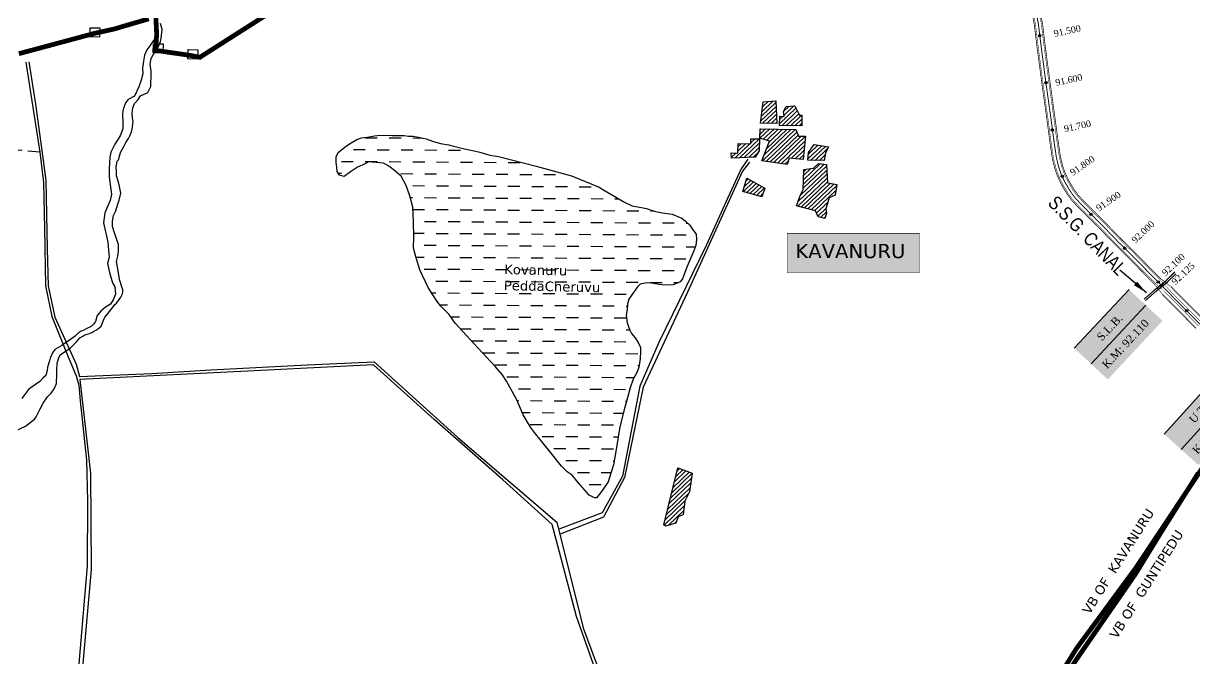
# Model space of a CAD drawing. Header units: inches. Extents: x 360616 to 379062, y 1506291 to 1520405.
# Drawn here: x 363029 to 365489, y 1509647 to 1510981 of the extents above; entities that cross this region are included whole.
import ezdxf

# ---------------------------------------------------------------- set-up
doc = ezdxf.new("R2010")
doc.units = ezdxf.units.IN
doc.header["$MEASUREMENT"] = 0
doc.header["$PDMODE"] = 32
doc.header["$PDSIZE"] = 5
for name, pattern in [('ACAD_ISO02W100', [15, 12, -3]), ('ACAD_ISO03W100', [30, 12, -18]), ('BORDER', [1.75, 0.5, -0.25, 0.5, -0.25, 0, -0.25]), ('DASHED', [0.75, 0.5, -0.25]), ('HIDDEN', [0.375, 0.25, -0.125])]:
    doc.linetypes.add(name, pattern=pattern)
for name, color, linetype in [('bed with', 5, 'Continuous'), ('cahnige', 7, 'Continuous'), ('CART TRACK', 30, 'HIDDEN'), ('CARTTRACK', 30, 'ACAD_ISO02W100'), ('HOUSE', 30, 'Continuous'), ('laying', 4, 'Continuous'), ('lining', 4, 'Continuous'), ('SLB', 11, 'Continuous'), ('Steems', 4, 'Continuous'), ('stons', 1, 'Continuous'), ('TITLEBLOCK', 7, 'Continuous'), ('top of bund', 1, 'Continuous'), ('transition', 230, 'DASHED'), ('V', 6, 'Continuous'), ('WATER_BODY', 4, 'Continuous'), ('ZSTU', 7, 'Continuous'), ('ZTEXT', 7, 'Continuous')]:
    doc.layers.add(name, color=color, linetype=linetype)
doc.layers.add('ROAD', color=1, linetype='Continuous', lineweight=25)
doc.layers.add('VILL_BOUNDARY', color=6, linetype='BORDER', lineweight=30)
doc.styles.add('5mm', font='TIMES.TTF', dxfattribs={"height": 3})
doc.styles.add('ARIALN', font='ARIALN.TTF')
doc.styles.get("Standard").update_dxf_attribs({"font": 'verdana.TTF'})
doc.dimstyles.get("Standard").update_dxf_attribs({"dimtxt": 0.18, "dimasz": 0.18, "dimexe": 0.18, "dimexo": 0.0625, "dimgap": 0.09, "dimtad": 0, "dimtih": 1, "dimtoh": 1, "dimdec": 4, "dimzin": 0, "dimdsep": 46, "dimtxsty": 'Standard', "dimcen": 0.09, "dimadec": 0, "dimazin": 0, "dimtfac": 1, "dimtdec": 4, "dimtofl": 0, "dimtmove": 0, "dimatfit": 3, "dimfxl": 0, "dimtolj": 1, "dimtzin": 0, "dimarcsym": 0})

# ---------------------------------------------------------------- blocks, each defined once
blk = doc.blocks.new('JJHGFTY')
at = {"layer": 'ZSTU'}
h = blk.add_hatch(color=135, dxfattribs=at)
h.set_gradient(color1=(141, 177, 78), color2=(107, 135, 59), one_color=1, tint=0.38, name='CYLINDER')
h.paths.add_polyline_path([(365236.2, 1510298.6), (365271.4, 1510265.8), (365386.4, 1510388.8), (365351.2, 1510421.7)])
h.paths.add_polyline_path([(365294.4, 1510306), (365344.6, 1510358.9), (365325.9, 1510376.7), (365275.7, 1510323.8)], flags=24)
h = blk.add_hatch(color=252, dxfattribs=at)
h.set_gradient(color1=(167, 88, 159), color2=(127, 67, 121), one_color=1, tint=0.38, name='CYLINDER')
h.paths.add_polyline_path([(365271.4, 1510265.8), (365306.5, 1510232.9), (365421.5, 1510356), (365386.4, 1510388.8)])
h.paths.add_polyline_path([(365305.6, 1510248), (365407.4, 1510356.6), (365388.6, 1510374.2), (365286.8, 1510265.6)], flags=24)
for points in [[(365351.2, 1510421.7), (365236.2, 1510298.6)], [(365386.4, 1510388.8), (365271.4, 1510265.8)]]:
    blk.add_lwpolyline(points, dxfattribs=at)
at = {"layer": 'ZSTU', "style": '5mm'}
for s, height, rotation, p in [('S.L.B.', 16.84, 46.5085, (365294, 1510312.4)), ('K.M: 92.110', 16.843, 46.8702, (365305.2, 1510254.3))]:
    blk.add_text(s, height=height, rotation=rotation, dxfattribs=at).set_placement(p)
blk = doc.blocks.new('HHHHHHHHHH')
at = {"layer": 'ZSTU'}
h = blk.add_hatch(color=135, dxfattribs=at)
h.set_gradient(color1=(141, 177, 78), color2=(107, 135, 59), one_color=1, tint=0.38, name='CYLINDER')
h.paths.add_polyline_path([(365425.2, 1510117.8), (365461, 1510085.6), (365573.7, 1510210.7), (365537.9, 1510242.9)])
h.paths.add_polyline_path([(365483.3, 1510126.3), (365532.5, 1510180), (365513.4, 1510197.5), (365464.2, 1510143.7)], flags=24)
h = blk.add_hatch(color=252, dxfattribs=at)
h.set_gradient(color1=(167, 88, 159), color2=(127, 67, 121), one_color=1, tint=0.38, name='CYLINDER')
h.paths.add_polyline_path([(365461, 1510085.6), (365496.7, 1510053.4), (365609.4, 1510178.5), (365573.7, 1510210.7)])
h.paths.add_polyline_path([(365495.6, 1510068.5), (365595.3, 1510178.9), (365576.2, 1510196.2), (365476.5, 1510085.7)], flags=24)
for points in [[(365537.9, 1510242.9), (365425.2, 1510117.8)], [(365573.7, 1510210.7), (365461, 1510085.6)]]:
    blk.add_lwpolyline(points, dxfattribs=at)
at = {"layer": 'ZSTU', "style": '5mm'}
for s, height, rotation, p in [('U.T', 16.84, 47.5702, (365487.9, 1510139.3)), ('K.M:  92.440', 16.843, 47.9319, (365495, 1510074.7))]:
    blk.add_text(s, height=height, rotation=rotation, dxfattribs=at).set_placement(p)
blk = doc.blocks.new('FGDFGDFG6YURT')
at = {"layer": 'ROAD', "color": 1, "linetype": 'Continuous', "lineweight": 25}
for points in [[(386103.5, 1482907.4, 0), (386134.5, 1482913, 0), (386162.3, 1482917.4, 0), (386187, 1482923.1, 0)], [(386104.2, 1482903.5, 0), (386135.2, 1482909.2, 0), (386163.1, 1482913.6, 0), (386187.9, 1482919.3, 0)], [(386104.3, 1482907.7, 0), (386135.3, 1482913.3, 0), (386163.2, 1482917.7, 0), (386188, 1482923.4, 0)]]:
    blk.add_polyline3d(points, dxfattribs=at)
at = {"layer": 'SLB'}
for points, const_width in [([(386134.6, 1482913.4), (386134.2, 1482913.4), (386130.6, 1482916.6)], 0.3), ([(386134.6, 1482913.4), (386148.2, 1482915.4), (386161.8, 1482917.9)], 0.5), ([(386161.9, 1482914.1), (386148.3, 1482911.6), (386134.8, 1482908.7)], 0.5), ([(386162, 1482918.2), (386148.4, 1482915.7), (386134.9, 1482912.9)], 0.5), ([(386161.8, 1482917.9), (386162.2, 1482917.9), (386164.8, 1482922)], 0.3), ([(386161.9, 1482914.1), (386162.2, 1482914), (386165.9, 1482910.9)], 0.3), ([(386134.8, 1482908.7), (386134.5, 1482908.7), (386131.9, 1482904.6)], 0.3)]:
    blk.add_lwpolyline(points, dxfattribs=dict(at, const_width=const_width))

msp = doc.modelspace()

# ---------------------------------------------------------------- hatches: boundary and pattern name
at = {"layer": 'HOUSE'}
h = msp.add_hatch(dxfattribs=at)
h.set_pattern_fill('ANSI31', color=1, scale=50.468375, angle=-1.2888, style=0)
h.set_pattern_definition([(43.711197, (277814.125, 1505278.5146), (-4.3593553, 4.5600203), [])])
h.paths.add_polyline_path([(364631.3, 1510806.2), (364649, 1510807.5), (364658.9, 1510787.9), (364664.1, 1510787.8), (364663.6, 1510765.2), (364617, 1510766.3), (364617.5, 1510785.6), (364627, 1510785.4), (364625.5, 1510795.7)])
h.paths.add_polyline_path([(364583, 1510815.9), (364609.2, 1510818.2), (364611.3, 1510770.2), (364577.3, 1510770.9)])
h.paths.add_polyline_path([(364515.8, 1510708.5), (364529.4, 1510708.2), (364529.9, 1510728.2), (364556.6, 1510727.6), (364556.8, 1510738.5), (364574.8, 1510738.1), (364574.2, 1510713.1), (364565.8, 1510699.7), (364516.1, 1510697.7)])
h.paths.add_polyline_path([(364576.5, 1510759.4), (364651.6, 1510757.7), (364656.7, 1510743.8), (364671.8, 1510743.5), (364666.8, 1510694.7), (364637, 1510697.4), (364632.9, 1510684.1), (364579.9, 1510692.1), (364596, 1510733.6), (364576, 1510739.3)])
h.paths.add_polyline_path([(364548.4, 1510655.5), (364586.5, 1510634.8), (364579.8, 1510616.1), (364540, 1510627.4)])
h.paths.add_polyline_path([(364698.9, 1510686.3), (364715.6, 1510684.6), (364717.5, 1510645.5), (364737.7, 1510642.2), (364733.6, 1510619.8), (364721.3, 1510614.6), (364714.5, 1510591.3), (364716, 1510581.6), (364712.2, 1510571), (364697.9, 1510574.3), (364692.9, 1510586.7), (364653, 1510597.6), (364661.4, 1510620.6), (364667, 1510631.3), (364667.9, 1510673.5), (364688.1, 1510676.4)])
h.paths.add_polyline_path([(364690, 1510726), (364720.2, 1510721.4), (364713.5, 1510708.3), (364710.9, 1510692.5), (364676.5, 1510693.3), (364677.8, 1510709.4)])
h.paths.add_polyline_path([(364202.6, 1508915.1), (364319.2, 1508920.6), (364315.5, 1508904.8), (364302.6, 1508905.1), (364306.7, 1508879.1), (364209.6, 1508860.2)])
h.paths.add_polyline_path([(362760.7, 1510747.5), (362773.4, 1510752.6), (362773.6, 1510758.4), (362847, 1510746.7), (362857.7, 1510734.8), (362867.3, 1510734.6), (362860.1, 1510709.3), (362809.1, 1510708.1), (362762, 1510712)])
h.paths.add_polyline_path([(364403.6, 1510047), (364433.6, 1510036.1), (364427.9, 1509997.1), (364418.2, 1509977.2), (364414.7, 1509948.9), (364404.5, 1509944.7), (364399, 1509931.3), (364377.8, 1509924.7), (364374.2, 1509927.6)])
at = {"layer": 'WATER_BODY'}
h = msp.add_hatch(dxfattribs=at)
h.set_pattern_fill('DASH', color=256, scale=200, angle=359.63535, style=0)
h.paths.add_polyline_path([(363906, 1510386.7), (363898, 1510396.9), (363889, 1510410.3), (363878.9, 1510426.1), (363861.4, 1510462.9), (363853.9, 1510488.6), (363848.1, 1510508.4), (363848.7, 1510532.9), (363848.3, 1510564.7), (363847.1, 1510594.6), (363840.7, 1510618.8), (363832.8, 1510640.4), (363822.7, 1510659.9), (363808.6, 1510671.6), (363796.6, 1510680.5), (363784.9, 1510687), (363753.6, 1510689.7), (363746.7, 1510686), (363730.3, 1510678.6), (363716.1, 1510668.6), (363702.4, 1510658.9), (363692.7, 1510661.6), (363688, 1510669.3), (363687.3, 1510679), (363685.7, 1510688.6), (363686.1, 1510700.1), (363690.3, 1510709.3), (363697.4, 1510715.9), (363706.9, 1510722.7), (363713.6, 1510727.8), (363729.5, 1510736.8), (363739.2, 1510740), (363751.7, 1510741.7), (363766.2, 1510744.3), (363772.6, 1510745.1), (363786.4, 1510745.8), (363803.6, 1510745.4), (363818, 1510745.1), (363828.5, 1510745.1), (363838, 1510743.9), (363847.5, 1510743.7), (363862.6, 1510741.3), (363874.8, 1510738.1), (363888.1, 1510733.1), (363905, 1510728.1), (363922.2, 1510725.4), (363924.9, 1510724.9), (363955.6, 1510717), (363976, 1510712.7), (363987.9, 1510710.5), (364008.8, 1510703.9), (364026.5, 1510701.3), (364105.6, 1510680.5), (364180, 1510660.7), (364238.1, 1510636.7), (364245.9, 1510631.8), (364291.2, 1510605.4), (364307.6, 1510597.4), (364327.4, 1510593.9), (364337.5, 1510591.9), (364353.6, 1510586.5), (364371.1, 1510582.6), (364391.5, 1510580.1), (364411.8, 1510571.3), (364419.5, 1510565.3), (364428.6, 1510556.9), (364435.2, 1510547.4), (364442.3, 1510538.3), (364442.9, 1510526.6), (364441.4, 1510514.1), (364436.9, 1510502.9), (364422.4, 1510468.7), (364413.4, 1510444.5), (364408.6, 1510438), (364393.8, 1510431.4), (364377.4, 1510430.7), (364363.3, 1510432.6), (364348.5, 1510435), (364337.8, 1510435.7), (364331.6, 1510434.6), (364324.4, 1510433.2), (364318.8, 1510427.2), (364306.8, 1510410.7), (364300.6, 1510401.8), (364297.9, 1510391.4), (364296.9, 1510380), (364295.1, 1510368), (364296.7, 1510351.9), (364302.6, 1510336.5), (364305.8, 1510329.6), (364314.1, 1510320.2), (364320.1, 1510310.5), (364324.8, 1510300.1), (364325.4, 1510291.5), (364324.5, 1510276.6), (364321.3, 1510258.2), (364316.8, 1510246.1), (364309.8, 1510233.7), (364303.2, 1510215.1), (364296.4, 1510189.5), (364291.1, 1510171.8), (364281.7, 1510133.7), (364273.2, 1510081.6), (364268.5, 1510053.5), (364262.4, 1510036.2), (364257, 1510017.7), (364248, 1510004.4), (364241.3, 1509994.7), (364232.7, 1509984.3), (364229.3, 1509984.4), (364225.8, 1509985.4), (364217.3, 1509989.9), (364212, 1509995.8), (364195.1, 1510015.8), (364190.5, 1510020.8), (364181.2, 1510031.6), (364171.3, 1510038.9), (364159.2, 1510051.1), (364134.3, 1510081.4), (364102.5, 1510121.2), (364093.8, 1510132.7), (364078.7, 1510158.3), (364065.1, 1510190), (364043.8, 1510229.3), (364034.8, 1510243.4), (364020.2, 1510259.1), (364002.5, 1510279.1), (363975.2, 1510308.5), (363935.5, 1510351.1), (363923.4, 1510369)])
at = {"layer": 'ZSTU'}
msp.add_hatch(color=2, dxfattribs=at).paths.add_polyline_path([(364633.3, 1510539.9), (364911, 1510539.9), (364911, 1510456.9), (364633.3, 1510456.9)])

# ---------------------------------------------------------------- linework, layer by layer
at = {"layer": 'bed with', "const_width": 1}
for points in [[(365150.5, 1510998.7), (365154.8, 1510978), (365157.8, 1510952), (365161.7, 1510921.2), (365165.3, 1510893.9), (365170.7, 1510852.8), (365180.6, 1510782.8), (365187.2, 1510733.2), (365192.6, 1510696.4), (365197.9, 1510675.8), (365203.4, 1510660.2), (365211, 1510644.4), (365222, 1510625.3), (365232.5, 1510610.9), (365248, 1510594.3), (365271.1, 1510571.1), (365287.4, 1510555.3), (365300.5, 1510541.7), (365323.5, 1510517.9), (365350.6, 1510491.3), (365373.2, 1510468.3), (365396, 1510445.3), (365408, 1510433.3)], [(365162.6, 1511001.9), (365167.1, 1510980), (365170.2, 1510953.5), (365174.1, 1510922.8), (365177.7, 1510895.6), (365183.1, 1510854.5), (365193, 1510784.4), (365199.5, 1510734.9), (365204.9, 1510698.9), (365209.8, 1510679.5), (365215, 1510665), (365222, 1510650.2), (365232.5, 1510632.1), (365242.1, 1510618.9), (365257, 1510603), (365279.9, 1510580), (365296.3, 1510564.2), (365309.5, 1510550.4), (365332.4, 1510526.7), (365359.4, 1510500.1), (365382.1, 1510477), (365404.8, 1510454.1), (365416.8, 1510442.1)], [(365426.5, 1510416.5), (365441.8, 1510400.9), (365468.6, 1510374.1), (365497, 1510345.4)], [(365433.4, 1510423.3), (365448.7, 1510407.7), (365475.5, 1510381), (365503.8, 1510352.3)]]:
    msp.add_lwpolyline(points, dxfattribs=at)
at = {"layer": 'CART TRACK', "color": 30, "linetype": 'DASHED', "ltscale": 50}
msp.add_lwpolyline([(363063.3, 1510709.9), (362948.2, 1510720.8), (362921.8, 1510732.2), (362858.9, 1510725.8), (362805.2, 1510722.6), (362761.7, 1510723.7), (362728.3, 1510744.1), (362666.8, 1510746), (362620.8, 1510747.2), (362599.6, 1510788.8), (362570.9, 1510858.9)], dxfattribs=at)
at = {"layer": 'HOUSE', "color": 1}
for points in [[(364583, 1510815.9), (364609.2, 1510818.2), (364611.3, 1510770.2), (364577.3, 1510770.9), (364583, 1510815.9)], [(364631.3, 1510806.2), (364649, 1510807.5), (364658.9, 1510787.9), (364664.1, 1510787.8), (364663.6, 1510765.2), (364617, 1510766.3), (364617.5, 1510785.6), (364627, 1510785.4), (364625.5, 1510795.7), (364631.3, 1510806.2)], [(364576.5, 1510759.4), (364651.6, 1510757.7), (364656.7, 1510743.8), (364671.8, 1510743.5), (364666.8, 1510694.7), (364637, 1510697.4), (364632.9, 1510684.1), (364579.9, 1510692.1), (364596, 1510733.6), (364576, 1510739.3), (364576.5, 1510759.4)], [(364515.8, 1510708.5), (364529.4, 1510708.2), (364529.9, 1510728.2), (364556.6, 1510727.6), (364556.8, 1510738.5), (364574.8, 1510738.1), (364574.2, 1510713.1), (364565.8, 1510699.7), (364516.1, 1510697.7), (364515.8, 1510708.5)], [(364690, 1510726), (364720.2, 1510721.4), (364713.5, 1510708.3), (364710.9, 1510692.5), (364676.5, 1510693.3), (364677.8, 1510709.4), (364690, 1510726)], [(364698.9, 1510686.3), (364715.6, 1510684.6), (364717.5, 1510645.5), (364737.7, 1510642.2), (364733.6, 1510619.8), (364721.3, 1510614.6), (364714.5, 1510591.3), (364716, 1510581.6), (364712.2, 1510571), (364697.9, 1510574.3), (364692.9, 1510586.7), (364653, 1510597.6), (364661.4, 1510620.6), (364667, 1510631.3), (364667.9, 1510673.5), (364688.1, 1510676.4), (364698.9, 1510686.3)], [(364548.4, 1510655.5), (364586.5, 1510634.8), (364579.8, 1510616.1), (364540, 1510627.4), (364548.4, 1510655.5)], [(364403.6, 1510047), (364433.6, 1510036.1), (364427.9, 1509997.1), (364418.2, 1509977.2), (364414.7, 1509948.9), (364404.5, 1509944.7), (364399, 1509931.3), (364377.8, 1509924.7), (364374.2, 1509927.6), (364403.6, 1510047)]]:
    msp.add_lwpolyline(points, dxfattribs=at)
at = {"layer": 'laying', "color": 6, "linetype": 'ByBlock'}
for p in [(365163.7, 1510955.2), (365176.6, 1510856.1), (365190.3, 1510757), (365210.8, 1510659.2), (365271.5, 1510579.6), (365341.9, 1510508.6), (365412.4, 1510437.7), (365472, 1510377.5)]:
    msp.add_point(p, dxfattribs=at)
at = {"layer": 'laying', "color": 5, "linetype": 'ByBlock'}
msp.add_point((365419.4, 1510430.6), dxfattribs=at)
at = {"layer": 'lining', "const_width": 1}
for points in [[(365148.4, 1510998.1), (365152.6, 1510977.6), (365155.6, 1510951.7), (365159.5, 1510920.9), (365163.2, 1510893.7), (365168.6, 1510852.5), (365178.5, 1510782.5), (365185, 1510732.9), (365190.5, 1510696), (365195.8, 1510675.2), (365201.4, 1510659.4), (365209.1, 1510643.4), (365220.2, 1510624.1), (365230.8, 1510609.6), (365246.5, 1510592.8), (365269.6, 1510569.6), (365285.9, 1510553.8), (365299, 1510540.2), (365322, 1510516.4), (365349, 1510489.8), (365371.7, 1510466.8), (365394.4, 1510443.8), (365406.5, 1510431.8)], [(365164.7, 1511002.5), (365169.2, 1510980.3), (365172.3, 1510953.7), (365176.2, 1510923.1), (365179.8, 1510895.9), (365185.3, 1510854.7), (365195.1, 1510784.7), (365201.7, 1510735.2), (365207, 1510699.3), (365211.9, 1510680.1), (365217, 1510665.8), (365223.9, 1510651.2), (365234.3, 1510633.3), (365243.8, 1510620.3), (365258.6, 1510604.5), (365281.4, 1510581.6), (365297.8, 1510565.7), (365311.1, 1510551.9), (365333.9, 1510528.2), (365360.9, 1510501.6), (365383.6, 1510478.6), (365406.4, 1510455.6), (365418.3, 1510443.6)], [(365438, 1510427.8), (365453.2, 1510412.2), (365480, 1510385.5), (365508.3, 1510356.9)], [(365421.9, 1510412), (365437.2, 1510396.3), (365464, 1510369.6), (365492.4, 1510340.9)]]:
    msp.add_lwpolyline(points, dxfattribs=at)
at = {"layer": 'ROAD', "color": 1}
for points in [[(363034, 1510899.4), (363049.3, 1510799.8), (363063.3, 1510709.9), (363071.4, 1510646.5), (363073.2, 1510549.6), (363075.4, 1510429.4), (363088.5, 1510365), (363122.9, 1510280.7), (363139.8, 1510240.5), (363145.5, 1510220.9), (363147.8, 1510187.7), (363161.5, 1510063.6), (363163.4, 1509977.8), (363162.5, 1509841.7), (363145.2, 1509635.8), (363129, 1509454.2), (363096.5, 1509235.5), (363083.5, 1509119.1), (363070.5, 1508995.1), (363052.9, 1508839.3), (363057.3, 1508776.2), (363063.2, 1508721.2), (363061.9, 1508635.8), (363051.3, 1508491.5)], [(363040.5, 1510900.2), (363054.4, 1510811.1), (363067.7, 1510713.7), (363076.3, 1510650.7), (363078.5, 1510507), (363080.9, 1510429.7), (363095, 1510363.7), (363139.4, 1510264.9), (363147, 1510239.2), (363196.6, 1510241.4), (363298.5, 1510245.1), (363422.9, 1510253.1), (363624.7, 1510263.4), (363765.6, 1510270.2), (363941.5, 1510111.1), (364149, 1509933.3), (364204.7, 1509711.4), (364273.9, 1509524.6)], [(364550.7, 1510695.5), (364536.3, 1510675.4), (364508.1, 1510612.9), (364463.6, 1510515.5), (364363.8, 1510310.4), (364324, 1510219.1), (364287, 1510029.8), (364244.7, 1509952.5), (364155.5, 1509919.2), (364152.8, 1509918.2)], [(364553.8, 1510689.5), (364539.2, 1510670.2), (364424, 1510416.5), (364330.8, 1510216.6), (364291.7, 1510026.9), (364247.3, 1509943.5), (364172.1, 1509914.6), (364156.3, 1509908), (364155.5, 1509907.6)], [(364266.5, 1509521.8), (364190.5, 1509735.3), (364158, 1509859.8), (364139.7, 1509928.6), (364035.8, 1510022.4), (363891.4, 1510148.7), (363763.9, 1510263.3), (363541.3, 1510252.1), (363147.6, 1510232.7), (363169.7, 1510036.4), (363171.5, 1509833.7), (363147.3, 1509564.9)]]:
    msp.add_lwpolyline(points, dxfattribs=at)
at = {"layer": 'Steems'}
for points in [[(363012, 1510124.9), (363033, 1510134.5), (363052.4, 1510149.7), (363055.5, 1510154.1), (363063.3, 1510169.6), (363070.3, 1510183.3), (363079.6, 1510196.3), (363087.3, 1510204.3), (363093.8, 1510213.5), (363098.3, 1510224.5), (363099.4, 1510243.8), (363099.2, 1510251.5), (363099.7, 1510266.8), (363103.3, 1510278.5), (363105.8, 1510284.4), (363127.6, 1510299.4), (363140.6, 1510312.1), (363147.3, 1510320.2), (363154, 1510323.6), (363157.6, 1510326.7), (363165.5, 1510328.8), (363169.3, 1510330.3), (363172.6, 1510331.7), (363176.1, 1510333.9), (363181.1, 1510336.3), (363187.5, 1510340.9), (363192.1, 1510344.5), (363197.8, 1510358.8), (363200.2, 1510363.4), (363204.2, 1510368.4), (363212.4, 1510378.9), (363217.5, 1510385.4), (363221, 1510390.2), (363224.3, 1510392.9), (363229.9, 1510400.5), (363233.3, 1510405.9), (363236.8, 1510412.7), (363237.9, 1510416.6), (363237.9, 1510421.9), (363236.5, 1510425.4), (363230.6, 1510442.5), (363229.5, 1510452.6), (363224.4, 1510480.5), (363227.2, 1510491.9), (363228.7, 1510503.2), (363228.3, 1510516.6), (363224.3, 1510528.4), (363220.2, 1510541.1), (363216.1, 1510554.1), (363215.9, 1510565), (363218.4, 1510577.4), (363222.8, 1510587.3), (363226.4, 1510598.8), (363229.8, 1510609.6), (363233.4, 1510624.4), (363230.3, 1510641.7), (363227.8, 1510649.6), (363224.6, 1510660.8), (363224.2, 1510670.6), (363223.9, 1510679.7), (363225.6, 1510691), (363228.5, 1510694.2), (363232.5, 1510709.5), (363240, 1510722.2), (363244.3, 1510730.6), (363249.4, 1510738.8), (363252.4, 1510744.4), (363255.6, 1510753), (363257.7, 1510761.9), (363259, 1510770.4), (363259.3, 1510774.6), (363257.8, 1510781.3), (363257.1, 1510791.9), (363258.6, 1510803.4), (363262, 1510812.3), (363269.6, 1510820.9), (363275, 1510828.3), (363290.4, 1510835.4), (363296.3, 1510848.1), (363296.6, 1510856), (363297.1, 1510868.5), (363297.2, 1510880.4), (363295, 1510895.2), (363297.5, 1510906.6), (363301.2, 1510914.7), (363308, 1510924.8), (363312.7, 1510932.3), (363316.5, 1510942.9), (363318.5, 1510949.9), (363320.3, 1510968), (363316.6, 1510980.5)], [(363306.9, 1510977.8), (363310.7, 1510966.4), (363306.7, 1510951.8), (363299.2, 1510940.7), (363294.5, 1510933.8), (363288, 1510924.8), (363282.9, 1510914), (363281.1, 1510901), (363279.3, 1510886.7), (363279.5, 1510874.9), (363276.3, 1510861.5), (363271.5, 1510847.6), (363262.4, 1510828.1), (363249.2, 1510821.1), (363243.5, 1510813.9), (363239.6, 1510804.2), (363237.6, 1510796.8), (363237, 1510788.6), (363237.5, 1510773.6), (363237.6, 1510759.4), (363231.9, 1510744.4), (363221, 1510727.2), (363212.3, 1510710.3), (363210.3, 1510699.5), (363209.2, 1510674.9), (363209.2, 1510658.6), (363212.8, 1510631.8), (363214, 1510622.1), (363211.4, 1510609), (363206.5, 1510597.5), (363199.9, 1510582.5), (363197.3, 1510561.9), (363206.5, 1510521.3), (363207.9, 1510504.7), (363209.3, 1510489.5), (363205.8, 1510476.7), (363209.5, 1510457.3), (363216.3, 1510436.1), (363220.7, 1510427.3), (363222.6, 1510411.8), (363217.3, 1510399.8), (363211.6, 1510390.9), (363201.1, 1510384.9), (363191.3, 1510376.2), (363183.7, 1510367.5), (363180.5, 1510354.9), (363176.3, 1510349.2), (363170.9, 1510343.8), (363163.4, 1510340.9), (363153, 1510334.9), (363150.2, 1510334.1), (363143.6, 1510329.8), (363137.4, 1510323.6), (363109.8, 1510304.3), (363094.6, 1510295.9), (363089.9, 1510288.7), (363085, 1510277.7), (363083.4, 1510272.1), (363079.6, 1510258.6), (363078.8, 1510251.6), (363075.9, 1510241.1), (363070.4, 1510236.1), (363063.6, 1510228.8), (363054.4, 1510222), (363047.3, 1510217.7), (363039.9, 1510211.6), (363033.2, 1510203.4), (363025.6, 1510193.2)], [(363906, 1510386.7), (363906, 1510386.7), (363898, 1510396.9), (363889, 1510410.3), (363878.9, 1510426.1), (363861.4, 1510462.9), (363853.9, 1510488.6), (363848.1, 1510508.4), (363848.7, 1510532.9), (363848.3, 1510564.7), (363847.1, 1510594.6), (363840.7, 1510618.8), (363832.8, 1510640.4), (363822.7, 1510659.9), (363808.6, 1510671.6), (363796.6, 1510680.5), (363784.9, 1510687), (363753.6, 1510689.7), (363746.7, 1510686), (363730.3, 1510678.6), (363716.1, 1510668.6), (363702.4, 1510658.9), (363692.7, 1510661.6), (363688, 1510669.3), (363687.3, 1510679), (363685.7, 1510688.6), (363686.1, 1510700.1), (363690.3, 1510709.3), (363697.4, 1510715.9), (363706.9, 1510722.7), (363713.6, 1510727.8), (363729.5, 1510736.8), (363739.2, 1510740), (363751.7, 1510741.7), (363766.2, 1510744.3), (363772.6, 1510745.1), (363786.4, 1510745.8), (363803.6, 1510745.4), (363818, 1510745.1), (363828.5, 1510745.1), (363838, 1510743.9), (363847.5, 1510743.7), (363862.6, 1510741.3), (363874.8, 1510738.1), (363888.1, 1510733.1), (363905, 1510728.1), (363922.2, 1510725.4), (363924.9, 1510724.9), (363955.6, 1510717), (363976, 1510712.7), (363987.9, 1510710.5), (364008.8, 1510703.9), (364026.5, 1510701.3), (364105.6, 1510680.5), (364180, 1510660.7), (364238.1, 1510636.7), (364245.9, 1510631.8), (364291.2, 1510605.4), (364307.6, 1510597.4), (364327.4, 1510593.9), (364337.5, 1510591.9), (364353.6, 1510586.5), (364371.1, 1510582.6), (364391.5, 1510580.1), (364411.8, 1510571.3), (364419.5, 1510565.3), (364428.6, 1510556.9), (364435.2, 1510547.4), (364442.3, 1510538.3), (364442.9, 1510526.6), (364441.4, 1510514.1), (364436.9, 1510502.9), (364422.4, 1510468.7), (364413.4, 1510444.5), (364408.6, 1510438), (364393.8, 1510431.4), (364377.4, 1510430.7), (364363.3, 1510432.6), (364348.5, 1510435), (364337.8, 1510435.7), (364331.6, 1510434.6), (364324.4, 1510433.2), (364318.8, 1510427.2), (364306.8, 1510410.7), (364300.6, 1510401.8), (364297.9, 1510391.4), (364296.9, 1510380), (364295.1, 1510368), (364296.7, 1510351.9), (364302.6, 1510336.5), (364305.8, 1510329.6), (364314.1, 1510320.2), (364320.1, 1510310.5), (364324.8, 1510300.1), (364325.4, 1510291.5), (364324.5, 1510276.6), (364321.3, 1510258.2), (364316.8, 1510246.1), (364309.8, 1510233.7), (364303.2, 1510215.1), (364296.4, 1510189.5), (364291.1, 1510171.8), (364281.7, 1510133.7), (364273.2, 1510081.6), (364268.5, 1510053.5), (364262.4, 1510036.2), (364257, 1510017.7), (364248, 1510004.4), (364241.3, 1509994.7), (364232.7, 1509984.3), (364229.3, 1509984.4), (364225.8, 1509985.4), (364217.3, 1509989.9), (364212, 1509995.8), (364195.1, 1510015.8), (364190.5, 1510020.8), (364181.2, 1510031.6), (364171.3, 1510038.9), (364159.2, 1510051.1), (364134.3, 1510081.4), (364102.5, 1510121.2), (364093.8, 1510132.7), (364078.7, 1510158.3), (364065.1, 1510190), (364043.8, 1510229.3), (364034.8, 1510243.4), (364020.2, 1510259.1), (364002.5, 1510279.1), (363975.2, 1510308.5), (363935.5, 1510351.1), (363923.4, 1510369), (363906, 1510386.7)]]:
    msp.add_lwpolyline(points, dxfattribs=at)
at = {"layer": 'stons'}
for points in [[(363170.3, 1510971.5), (363189.3, 1510971.1), (363188.8, 1510951.7), (363168.5, 1510952.1), (363169, 1510971.6), (363170.3, 1510971.5)], [(363303.1, 1510937.9), (363322.1, 1510937.4), (363321.6, 1510918), (363301.3, 1510918.5), (363301.8, 1510938), (363303.1, 1510937.9)], [(363376.4, 1510925.6), (363395.4, 1510925.1), (363394.9, 1510905.7), (363374.6, 1510906.2), (363375.1, 1510925.7), (363376.4, 1510925.6)]]:
    msp.add_lwpolyline(points, dxfattribs=at)
at = {"layer": 'top of bund', "const_width": 1}
for points in [[(365148, 1510998), (365152.1, 1510977.6), (365155.1, 1510951.6), (365159, 1510920.9), (365162.7, 1510893.6), (365168.1, 1510852.4), (365178, 1510782.4), (365184.5, 1510732.8), (365190, 1510695.9), (365195.3, 1510675), (365201, 1510659.2), (365208.6, 1510643.1), (365219.8, 1510623.8), (365230.5, 1510609.2), (365246.1, 1510592.5), (365269.3, 1510569.3), (365285.6, 1510553.5), (365298.6, 1510539.9), (365321.6, 1510516.1), (365348.7, 1510489.4), (365371.3, 1510466.4), (365394.1, 1510443.4), (365406.1, 1510431.4)], [(365165.2, 1511002.6), (365169.7, 1510980.4), (365172.8, 1510953.8), (365176.7, 1510923.2), (365180.3, 1510895.9), (365185.8, 1510854.8), (365195.6, 1510784.8), (365202.2, 1510735.3), (365207.5, 1510699.4), (365212.4, 1510680.2), (365217.4, 1510666), (365224.4, 1510651.4), (365234.7, 1510633.6), (365244.2, 1510620.6), (365258.9, 1510604.8), (365281.8, 1510581.9), (365298.2, 1510566), (365311.4, 1510552.2), (365334.3, 1510528.6), (365361.3, 1510502), (365384, 1510478.9), (365406.7, 1510456), (365418.7, 1510444)], [(365439.1, 1510428.9), (365454.3, 1510413.3), (365481.1, 1510386.6), (365509.4, 1510358)], [(365420.8, 1510410.9), (365436.1, 1510395.3), (365463, 1510368.5), (365491.4, 1510339.8)]]:
    msp.add_lwpolyline(points, dxfattribs=at)
at = {"layer": 'transition', "ltscale": 4, "const_width": 0.6}
for points in [[(365416.8, 1510442.1), (365416.8, 1510442.1), (365433.4, 1510423.3)], [(365418.3, 1510443.6), (365418.3, 1510443.6), (365438, 1510427.8)], [(365418.7, 1510444), (365418.7, 1510444), (365439, 1510428.9)], [(365406.1, 1510431.4), (365406.1, 1510431.4), (365420.8, 1510410.9)], [(365406.5, 1510431.8), (365406.5, 1510431.8), (365421.9, 1510411.9)], [(365408, 1510433.3), (365408, 1510433.3), (365426.5, 1510416.5)]]:
    msp.add_lwpolyline(points, dxfattribs=at)
at = {"layer": 'V', "color": 6}
msp.add_lwpolyline([(365156.6, 1511000.3, 2, 2, 0), (365160.9, 1510979, 2, 2, 0), (365164, 1510952.7, 2, 2, 0), (365167.9, 1510922, 2, 2, 0), (365171.5, 1510894.8, 2, 2, 0), (365176.9, 1510853.6, 2, 2, 0), (365186.8, 1510783.6, 2, 2, 0), (365193.4, 1510734.1, 2, 2, 0), (365198.8, 1510697.7, 2, 2, 0), (365203.8, 1510677.6, 2, 2, 0), (365209.2, 1510662.6, 2, 2, 0), (365216.5, 1510647.3, 2, 2, 0), (365227.3, 1510628.7, 2, 2, 0), (365237.3, 1510614.9, 2, 2, 0), (365252.5, 1510598.6, 2, 2, 0), (365275.5, 1510575.6, 2, 2, 0), (365291.9, 1510559.7, 2, 2, 0), (365305, 1510546, 2, 2, 0), (365327.9, 1510522.3, 2, 2, 0), (365355, 1510495.7, 2, 2, 0), (365377.7, 1510472.7, 2, 2, 0), (365400.4, 1510449.7, 2, 2, 0), (365412.4, 1510437.7, 2, 2, 0), (365412.4, 1510437.7, 2, 2, 0), (365429.9, 1510419.9, 2, 2, 0), (365445.2, 1510404.3, 2, 2, 0), (365472, 1510377.5, 2, 2, 0), (365500.4, 1510348.9, 2, 2, 0)], format="xyseb", dxfattribs=at)
at = {"layer": 'VILL_BOUNDARY', "linetype": 'ACAD_ISO03W100', "lineweight": -2, "ltscale": 3, "const_width": 10}
for points in [[(363577.6, 1511022.9), (363399.4, 1510909.4), (363389.4, 1510911.5), (363381.8, 1510913.1), (363306.6, 1510924), (363308.8, 1510957.4), (363307.1, 1510994.2)], [(363292.3, 1510990.2), (363259.6, 1510980.7), (363220.8, 1510969.2), (363178.1, 1510959.7), (363028.2, 1510919.4), (363019.4, 1510917.1)], [(365504, 1510045.3), (365365, 1509836.5), (365240.6, 1509667.6), (365229.5, 1509649.7), (365124.2, 1509480.6)], [(365225.2, 1509621.4), (365246.5, 1509653.4), (365364.2, 1509823.6), (365420.4, 1509915), (365496.5, 1510036.1)]]:
    msp.add_lwpolyline(points, dxfattribs=at)
at = {"layer": 'ZTEXT', "color": 1, "const_width": 1}
msp.add_lwpolyline([(364633.3, 1510539.9), (364911, 1510539.9), (364911, 1510456.9), (364633.3, 1510456.9)], close=True, dxfattribs=at)

# ---------------------------------------------------------------- block references
at = {"layer": 'laying', "color": 1, "linetype": 'ByBlock', "rotation": 30.73999926202048}
msp.add_blockref('FGDFGDFG6YURT', (791506.7, 38495.1), dxfattribs=at)
at = {"layer": 'ZSTU', "color": 6}
for name in ['JJHGFTY', 'HHHHHHHHHH']:
    msp.add_blockref(name, (0, 0), dxfattribs=at)

# ---------------------------------------------------------------- texts
at = {"layer": 'cahnige', "char_height": 13.88, "width": 8058.679, "attachment_point": 1, "style": '5mm'}
for s, insert, rotation in [('91.500', (365191.7, 1510965.7), 12.1529), ('91.600', (365195.1, 1510862.9), 12.1529), ('91.700', (365213.2, 1510765.6), 12.1529), ('91.800', (365225.4, 1510671.7), 34.0673), ('91.900', (365280.1, 1510596.7), 34.0673), ('92.000', (365354.8, 1510528.1), 43.2413), ('92.100', (365418.6, 1510459.4), 43.2413), ('92.125', (365438.9, 1510440.6), 43.2413)]:
    msp.add_mtext(s, dxfattribs=dict(at, insert=insert, rotation=rotation))
at = {"layer": 'TITLEBLOCK', "color": 1, "extrusion": (0.00358, 0.003214, 0.999988), "style": 'ARIALN'}
msp.add_text('S.S.G. CANAL', height=28.407, rotation=314.311, dxfattribs=at).set_placement((365176.7, 1510589.5, 6162.1))
at = {"layer": 'ZSTU', "color": 0, "insert": (364039, 1510474.4), "char_height": 20.187, "width": 27.237, "attachment_point": 1, "rotation": 358.7112}
msp.add_mtext('Kovanuru PeddaCheruvu', dxfattribs=at)
at = {"layer": 'ZTEXT', "color": 1, "ltscale": 2}
msp.add_text('KAVANURU', height=30, dxfattribs=at).set_placement((364650.4, 1510487.7))
at = {"layer": 'ZTEXT', "color": 5, "ltscale": 2}
for s, p in [('VB OF  KAVANURU', (365268.2, 1509737.9)), ('VB OF  GUNTIPEDU', (365325.5, 1509686.7))]:
    msp.add_text(s, height=20, rotation=57.576, dxfattribs=at).set_placement(p)

# ---------------------------------------------------------------- leaders
at = {"layer": 'CARTTRACK', "color": 1, "linetype": 'ByBlock'}
msp.add_leader([(365387.7, 1510414.9), (365332.2, 1510462.7)], dimstyle='Standard', override={"dimasz": 30, "dimgap": 0.09, "dimtad": 0}, dxfattribs=at)

doc.saveas('drawing.dxf')
